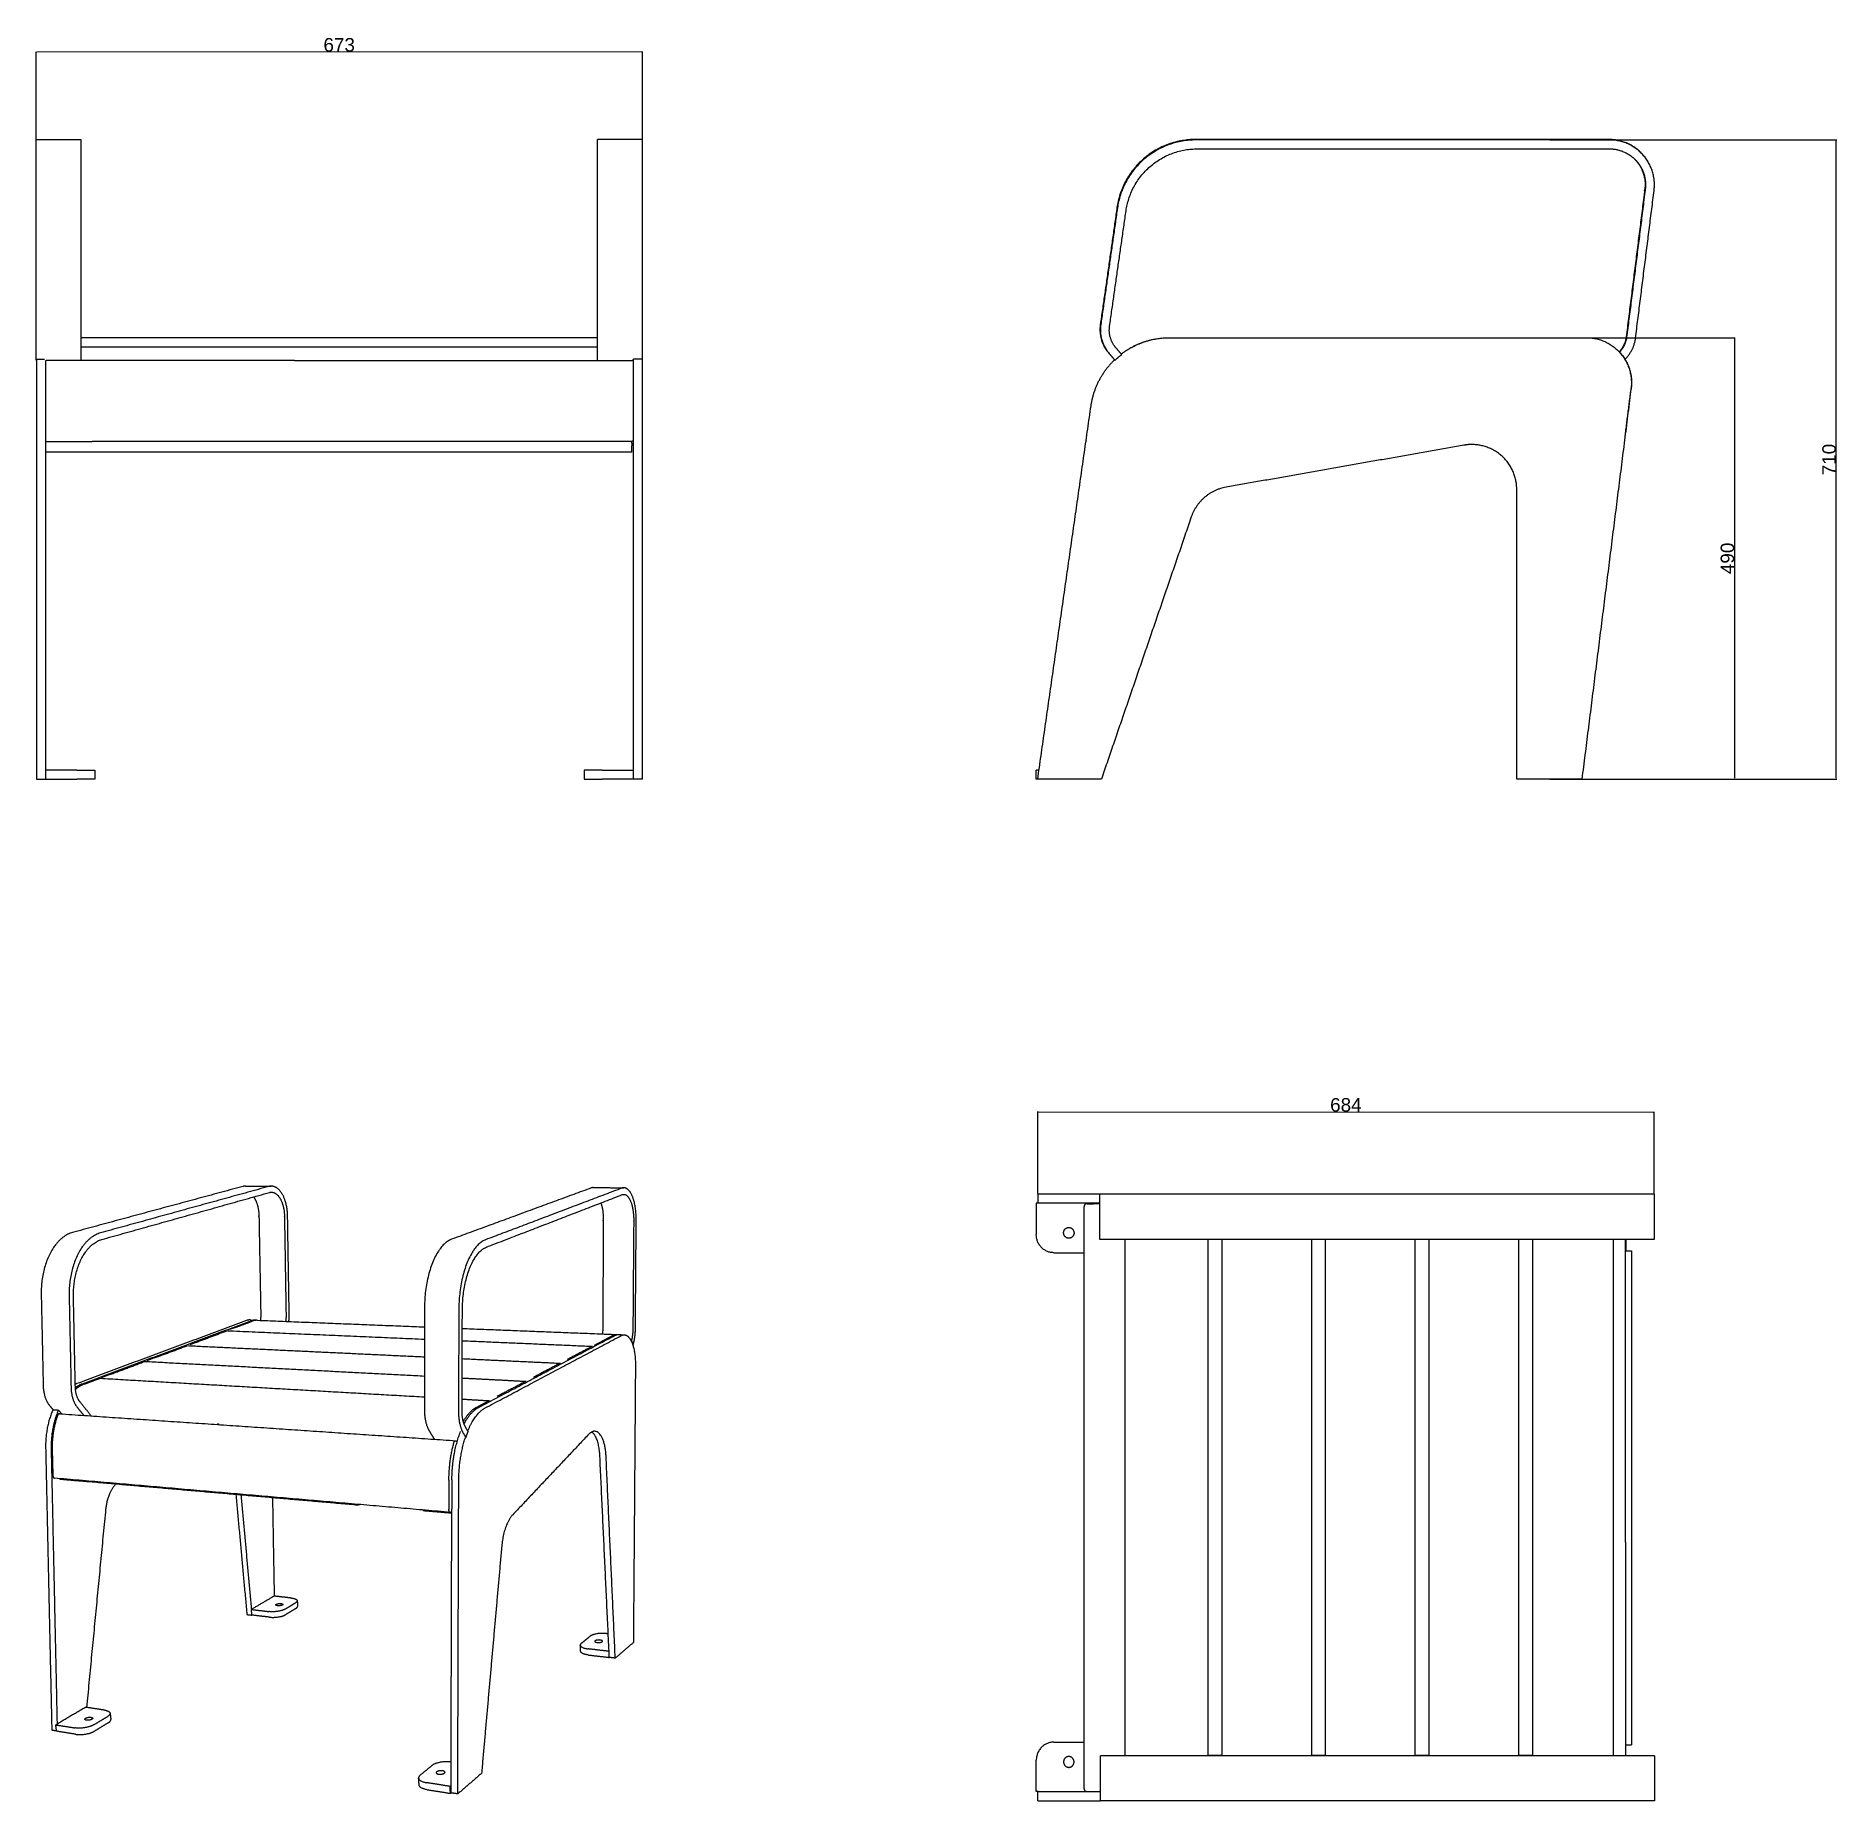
# Model space of a CAD drawing. Header units: millimetres. Extents: x -2814 to 2001, y -6772 to 1959.
# Drawn here: x 0 to 2001, y 0 to 1959 of the extents above.
import ezdxf

# ---------------------------------------------------------------- set-up
doc = ezdxf.new("R2010")
doc.units = ezdxf.units.MM
doc.header["$MEASUREMENT"] = 0
doc.layers.add('Domyślny', color=7, linetype='Continuous', true_color=0x000000)
doc.layers.add('Utwórz2D linie widoczne', color=7, linetype='Continuous', true_color=0x000000)
doc.styles.add('Arial', font='')
doc.styles.get('Arial').set_extended_font_data('Arial')
doc.dimstyles.new('Domyślny', dxfattribs={"dimtxt": 15, "dimasz": 1, "dimexe": 0.5, "dimexo": 0.5, "dimgap": 0.25, "dimtad": 1, "dimtoh": 1, "dimdec": 0, "dimzin": 1, "dimdsep": 46, "dimtxsty": 'Arial', "dimcen": 0.5, "dimazin": 0, "dimtfac": 1, "dimtdec": 4, "dimtix": 1, "dimtmove": 1, "dimatfit": 3, "dimfxl": 0, "dimtolj": 1, "dimtzin": 1, "dimarcsym": 0})

# ---------------------------------------------------------------- blocks, each defined once
blk = doc.blocks.new('*D1')
at = {"layer": 'Defpoints', "color": 0}
for p in [(1796.8, 764.6), (1112.4, 673.6), (1796.8, 673.4)]:
    blk.add_point(p, dxfattribs=at)
at = {"layer": 'Domyślny', "color": 0, "lineweight": -2}
for p, q in [((1112.4, 674.1), (1112.4, 765.3)), ((1113.4, 764.8), (1795.8, 764.6)), ((1796.8, 673.9), (1796.8, 765.1))]:
    blk.add_line(p, q, dxfattribs=at)
at = {"layer": 'Domyślny', "color": 0}
for points in [[(1113.4, 764.9), (1113.4, 764.6), (1112.4, 764.8)], [(1795.8, 764.4), (1795.8, 764.7), (1796.8, 764.6)]]:
    blk.add_solid(points, dxfattribs=at)
at = {"layer": 'Domyślny', "color": 0, "insert": (1454.6, 772.6), "char_height": 15, "attachment_point": 5, "rotation": 359.9835, "style": 'Arial'}
blk.add_mtext('\\A1;684', dxfattribs=at)
blk = doc.blocks.new('*D2')
at = {"layer": 'Defpoints', "color": 0}
for p in [(1680.6, 1843.8), (1999.2, 1843.8), (1680.6, 1134.3)]:
    blk.add_point(p, dxfattribs=at)
at = {"layer": 'Domyślny', "color": 0, "lineweight": -2}
for p, q in [((1681.1, 1843.8), (1999.7, 1843.8)), ((1999.2, 1135.3), (1999.2, 1842.8)), ((1681.1, 1134.3), (1999.7, 1134.3))]:
    blk.add_line(p, q, dxfattribs=at)
at = {"layer": 'Domyślny', "color": 0}
for points in [[(1999.3, 1842.8), (1999, 1842.8), (1999.2, 1843.8)], [(1999, 1135.3), (1999.3, 1135.3), (1999.2, 1134.3)]]:
    blk.add_solid(points, dxfattribs=at)
at = {"layer": 'Domyślny', "color": 0, "insert": (1991.3, 1489), "char_height": 15, "attachment_point": 5, "rotation": 90, "style": 'Arial'}
blk.add_mtext('\\A1;710', dxfattribs=at)
blk = doc.blocks.new('*D3')
at = {"layer": 'Defpoints', "color": 0}
for p in [(1680.6, 1624.3), (1886.4, 1624.3), (1680.6, 1134.3)]:
    blk.add_point(p, dxfattribs=at)
at = {"layer": 'Domyślny', "color": 0, "lineweight": -2}
for p, q in [((1681.1, 1624.3), (1886.9, 1624.3)), ((1886.4, 1135.3), (1886.4, 1623.3)), ((1681.1, 1134.3), (1886.9, 1134.3))]:
    blk.add_line(p, q, dxfattribs=at)
at = {"layer": 'Domyślny', "color": 0}
for points in [[(1886.5, 1623.3), (1886.2, 1623.3), (1886.4, 1624.3)], [(1886.2, 1135.3), (1886.5, 1135.3), (1886.4, 1134.3)]]:
    blk.add_solid(points, dxfattribs=at)
at = {"layer": 'Domyślny', "color": 0, "insert": (1878.4, 1379.3), "char_height": 15, "attachment_point": 5, "rotation": 90, "style": 'Arial'}
blk.add_mtext('\\A1;490', dxfattribs=at)
blk = doc.blocks.new('*D4')
at = {"layer": 'Defpoints', "color": 0}
for p in [(-0.1, 1941.1), (0, 1843.8), (673.4, 1844.3)]:
    blk.add_point(p, dxfattribs=at)
at = {"layer": 'Domyślny', "color": 0, "lineweight": -2}
for p, q in [((0, 1844.3), (-0.1, 1941.6)), ((672.3, 1941.6), (0.9, 1941.1)), ((673.4, 1844.8), (673.3, 1942.1))]:
    blk.add_line(p, q, dxfattribs=at)
at = {"layer": 'Domyślny', "color": 0}
for points in [[(0.9, 1941.3), (0.9, 1941), (-0.1, 1941.1)], [(672.3, 1941.4), (672.3, 1941.7), (673.3, 1941.6)]]:
    blk.add_solid(points, dxfattribs=at)
at = {"layer": 'Domyślny', "color": 0, "insert": (336.6, 1949.3), "char_height": 15, "attachment_point": 5, "rotation": 0.0396, "style": 'Arial'}
blk.add_mtext('\\A1;673', dxfattribs=at)

msp = doc.modelspace()

# ---------------------------------------------------------------- linework, layer by layer
at = {"layer": 'Domyślny'}
for points in [[(161.6, 1497.2), (11.6, 1497.2)], [(1166.8, 662.9), (1174.2, 662.9)], [(220.4, 525.3), (214.8, 523.2)], [(245.4, 533.6), (244.4, 533.6)], [(177.5, 509), (170.6, 506.4)], [(641.1, 517), (619.6, 505.7)], [(131.1, 491.7), (123.1, 488.7)], [(81.8, 473.3), (72.4, 469.8)], [(488.9, 436.8), (503.2, 444.4)], [(17.9, 390.6), (18.5, 361.6)], [(458.5, 356.1), (458.4, 324)], [(461.8, 356.3), (461.7, 324.2)]]:
    msp.add_lwpolyline(points, dxfattribs=at)
at = {"layer": 'Utwórz2D linie widoczne'}
for points, degree in [([(0, 1787.6), (0, 1815.7), (0, 1843.8)], 2), ([(50, 1843.8), (25, 1843.8), (0, 1843.8)], 2), ([(50, 1787.6), (50, 1815.7), (50, 1843.8)], 2), ([(623.4, 1788), (623.4, 1816.2), (623.4, 1844.3)], 2), ([(673.4, 1844.3), (648.4, 1844.3), (623.4, 1844.3)], 2), ([(673.4, 1788), (673.4, 1816.2), (673.4, 1844.3)], 2), ([(1746.8, 1844.3), (1517.2, 1844.3), (1287.5, 1844.3)], 2), ([(1747.3, 1843.8), (1517.7, 1843.8), (1288, 1843.8)], 2), ([(1289.7, 1833.9), (1518.5, 1833.9), (1747.4, 1833.9)], 2), ([(0, 1623.8), (0, 1705.7), (0, 1787.6)], 2), ([(50, 1623.8), (50, 1705.7), (50, 1787.6)], 2), ([(623.4, 1624.3), (623.4, 1706.2), (623.4, 1788)], 2), ([(673.4, 1624.3), (673.4, 1706.2), (673.4, 1788)], 2), ([(1776.3, 1623.8), (1786.6, 1705.7), (1796.9, 1787.6)], 2), ([(1200.4, 1768.7), (1191.2, 1703.9), (1181.9, 1639)], 2), ([(1200.9, 1768.3), (1191.6, 1703.4), (1182.4, 1638.6)], 2), ([(1192.2, 1637), (1201.3, 1701.1), (1210.5, 1765.2)], 2), ([(0, 1600.3), (0, 1612), (0, 1623.8)], 2), ([(623.4, 1624.3), (336.7, 1624.3), (50, 1624.3)], 2), ([(50, 1599.1), (50, 1611.4), (50, 1623.8)], 2), ([(623.4, 1599.1), (623.4, 1611.7), (623.4, 1624.3)], 2), ([(673.4, 1600.7), (673.4, 1612.5), (673.4, 1624.3)], 2), ([(673.6, 1624.3), (673.5, 1624.3), (673.4, 1624.3)], 2), ([(673.6, 1568), (673.6, 1596.2), (673.6, 1624.3)], 2), ([(1258.7, 1624.3), (1490.2, 1624.3), (1721.7, 1624.3)], 2), ([(50, 1614.3), (336.7, 1614.3), (623.4, 1614.3)], 2), ([(1191.1, 1607.4), (1194.4, 1603.5), (1197.7, 1599.7)], 2), ([(1191.6, 1606.9), (1194.8, 1603.1), (1198.1, 1599.2)], 2), ([(1205.6, 1605.6), (1202.3, 1609.5), (1199, 1613.3)], 2), ([(0, 1599.2), (0, 1599.7), (0, 1600.3)], 2), ([(0, 1600.3), (4.7, 1600.3), (9.5, 1600.3)], 2), ([(0.3, 1599.2), (0.2, 1599.2), (0, 1599.2)], 2), ([(0.3, 1600.3), (0.3, 1584.1), (0.3, 1568)], 2), ([(10.3, 1598.6), (10.3, 1583.3), (10.3, 1568)], 2), ([(287.1, 1599.1), (149.2, 1599.1), (11.3, 1599.1)], 2), ([(287.1, 1599.1), (336.6, 1599.1), (386.1, 1599.1)], 2), ([(386.1, 1599.1), (524, 1599.1), (661.9, 1599.1)], 2), ([(663.6, 1600.7), (668.5, 1600.7), (673.4, 1600.7)], 2), ([(663.6, 1568), (663.6, 1584.4), (663.6, 1600.7)], 2), ([(1765.2, 1598.9), (1765.3, 1598.9), (1765.3, 1599), (1765.3, 1599.1)], 3), ([(1765.3, 1599.1), (1765.2, 1599), (1765.2, 1599)], 2), ([(1765.4, 1598.5), (1765.4, 1598.6), (1765.5, 1598.7)], 2), ([(0.3, 1568), (0.3, 1351.2), (0.3, 1134.3)], 2), ([(10.3, 1568), (10.3, 1351.2), (10.3, 1134.3)], 2), ([(663.6, 1134.3), (663.6, 1351.2), (663.6, 1568)], 2), ([(673.6, 1134.3), (673.6, 1351.2), (673.6, 1568)], 2), ([(1771.3, 1568), (1744, 1351.2), (1716.7, 1134.3)], 2), ([(1764.6, 1513.5), (1768, 1540.8), (1771.5, 1568)], 2), ([(1112.4, 1134.3), (1142, 1341.5), (1171.6, 1548.7)], 2), ([(11.3, 1509.1), (36.8, 1509.1), (62.3, 1509.1)], 2), ([(287.1, 1509.1), (174.7, 1509.1), (62.3, 1509.1)], 2), ([(386.1, 1509.1), (336.6, 1509.1), (287.1, 1509.1)], 2), ([(610.8, 1509.1), (498.4, 1509.1), (386.1, 1509.1)], 2), ([(661.9, 1509.1), (636.3, 1509.1), (610.8, 1509.1)], 2), ([(661.6, 1507.3), (661.6, 1508.5), (661.6, 1509.7)], 2), ([(661.6, 1507.3), (661.6, 1505.7), (661.6, 1504.1)], 2), ([(1165.9, 1510.8), (1166.1, 1510.8), (1166.3, 1510.8)], 2), ([(1585.7, 1504.9), (1453.6, 1481.6), (1321.5, 1458.3)], 2), ([(611.6, 1497.2), (386.6, 1497.2), (161.6, 1497.2)], 2), ([(661.6, 1497.2), (636.6, 1497.2), (611.6, 1497.2)], 2), ([(1644.4, 1134.3), (1644.4, 1295), (1644.4, 1455.7)], 2), ([(1282.9, 1425.3), (1233, 1279.8), (1183.1, 1134.3)], 2), ([(45.3, 1144.3), (27.8, 1144.3), (10.3, 1144.3)], 2), ([(45.3, 1144.3), (55.3, 1144.3), (65.3, 1144.3)], 2), ([(65.3, 1144.3), (65.3, 1139.3), (65.3, 1134.3)], 2), ([(628.6, 1144.3), (618.6, 1144.3), (608.6, 1144.3)], 2), ([(608.6, 1144.3), (608.6, 1139.3), (608.6, 1134.3)], 2), ([(628.6, 1144.3), (646.1, 1144.3), (663.6, 1144.3)], 2), ([(1113.8, 1144.3), (1112.3, 1144.3), (1110.8, 1144.3)], 2), ([(1110.8, 1134.3), (1110.8, 1139.3), (1110.8, 1144.3)], 2), ([(0.3, 1134.3), (5.3, 1134.3), (10.3, 1134.3)], 2), ([(10.3, 1134.3), (27.8, 1134.3), (45.3, 1134.3)], 2), ([(65.3, 1134.3), (55.3, 1134.3), (45.3, 1134.3)], 2), ([(608.6, 1134.3), (618.6, 1134.3), (628.6, 1134.3)], 2), ([(663.6, 1134.3), (646.1, 1134.3), (628.6, 1134.3)], 2), ([(673.6, 1134.3), (668.6, 1134.3), (663.6, 1134.3)], 2), ([(1112.4, 1134.3), (1111.6, 1134.3), (1110.8, 1134.3)], 2), ([(1183.1, 1134.3), (1147.7, 1134.3), (1112.4, 1134.3)], 2), ([(1716.7, 1134.3), (1680.6, 1134.3), (1644.4, 1134.3)], 2), ([(230, 682.2), (135.3, 656.6), (40.6, 631)], 2), ([(258.5, 682.1), (164.9, 656.3), (71.4, 630.5)], 2), ([(232.7, 682.6), (246.9, 682.5), (261.1, 682.5)], 2), ([(616.5, 680.4), (539, 652), (461.5, 623.5)], 2), ([(618.7, 680.8), (635.7, 680.8), (652.7, 680.7)], 2), ([(72.9, 623.2), (166, 649.3), (259.1, 675.4)], 2), ([(650.6, 680.3), (574.9, 651.6), (499.1, 622.9)], 2), ([(500.2, 614.8), (575.6, 643.9), (651, 673)], 2), ([(1113.8, 663.6), (1112.3, 663.6), (1110.8, 663.6)], 2), ([(1110.8, 663.6), (1110.8, 646.1), (1110.8, 628.6)], 2), ([(1112.4, 673.6), (1112.4, 668.6), (1112.4, 663.6)], 2), ([(1171.6, 673.6), (1142, 673.6), (1112.4, 673.6)], 2), ([(1171.6, 663.6), (1142.7, 663.6), (1113.8, 663.6)], 2), ([(1258.7, 673.6), (1215.1, 673.6), (1171.6, 673.6)], 2), ([(1181.5, 663.6), (1176.5, 663.6), (1171.6, 663.6)], 2), ([(1181.5, 662.9), (1177.9, 662.9), (1174.2, 662.9)], 2), ([(1181.5, 623.4), (1181.5, 648.4), (1181.5, 673.4)], 2), ([(1181.9, 673.4), (1181.7, 673.4), (1181.5, 673.4)], 2), ([(1200.4, 673.4), (1191.2, 673.4), (1181.9, 673.4)], 2), ([(1287.5, 673.4), (1244, 673.4), (1200.4, 673.4)], 2), ([(1721.7, 673.6), (1490.2, 673.6), (1258.7, 673.6)], 2), ([(1746.8, 673.4), (1517.2, 673.4), (1287.5, 673.4)], 2), ([(1771.7, 673.6), (1771.7, 673.5), (1771.7, 673.4)], 2), ([(1796.8, 673.4), (1796.8, 648.4), (1796.8, 623.4)], 2), ([(281.1, 539.3), (280.2, 594.4), (279.3, 649.5)], 2), ([(665.6, 524.5), (666, 584.6), (666.5, 644.7)], 2), ([(1163.9, 13.5), (1163.9, 336.7), (1163.9, 659.9)], 2), ([(1163.9, 659.9), (1163.9, 659.9), (1163.9, 659.9)], 2), ([(1181.9, 623.4), (1181.7, 623.4), (1181.5, 623.4)], 2), ([(1200.4, 623.4), (1191.2, 623.4), (1181.9, 623.4)], 2), ([(1287.5, 623.4), (1244, 623.4), (1200.4, 623.4)], 2), ([(1209, 623.4), (1209, 336.7), (1209, 50)], 2), ([(1746.8, 623.4), (1517.2, 623.4), (1287.5, 623.4)], 2), ([(1301.6, 50), (1301.6, 336.7), (1301.6, 623.4)], 2), ([(1316.7, 623.2), (1309.1, 623.2), (1301.6, 623.2)], 2), ([(1316.7, 623.4), (1316.7, 336.7), (1316.7, 50)], 2), ([(1416.7, 50), (1416.7, 336.7), (1416.7, 623.4)], 2), ([(1431.7, 623.2), (1424.2, 623.2), (1416.7, 623.2)], 2), ([(1431.7, 623.4), (1431.7, 336.7), (1431.7, 50)], 2), ([(1531.7, 50), (1531.7, 336.7), (1531.7, 623.4)], 2), ([(1546.7, 623.2), (1539.2, 623.2), (1531.7, 623.2)], 2), ([(1546.7, 623.4), (1546.7, 336.7), (1546.7, 50)], 2), ([(1646.7, 50), (1646.7, 336.7), (1646.7, 623.4)], 2), ([(1661.7, 623.2), (1654.2, 623.2), (1646.7, 623.2)], 2), ([(1661.7, 623.4), (1661.7, 336.7), (1661.7, 50)], 2), ([(1751.7, 50), (1751.7, 336.7), (1751.7, 623.4)], 2), ([(1765.3, 386.1), (1765.3, 504.7), (1765.3, 623.4)], 2), ([(1765.5, 623.4), (1765.5, 617.1), (1765.5, 610.8)], 2), ([(1130.1, 608.6), (1146.9, 608.6), (1163.8, 608.6)], 2), ([(1765.5, 610.8), (1768.7, 610.8), (1771.8, 610.8)], 2), ([(1771.8, 610.8), (1771.8, 498.4), (1771.8, 386.1)], 2), ([(5.7, 561.8), (6.8, 511.3), (7.9, 460.8)], 2), ([(36.7, 560.8), (37.8, 509.9), (38.8, 459)], 2), ([(43.6, 459.5), (42.5, 509.7), (41.5, 559.9)], 2), ([(431.3, 546.7), (431.2, 490.8), (431.2, 434.9)], 2), ([(469.4, 545.4), (469.3, 489), (469.1, 432.6)], 2), ([(473, 433.3), (473.2, 488.9), (473.4, 544.5)], 2), ([(233.6, 533.2), (139.3, 498.2), (45.1, 463.2)], 2), ([(239.2, 533), (145.2, 497.9), (51.1, 462.8)], 2), ([(177.5, 509), (194.8, 515.5), (212, 521.9)], 2), ([(212.5, 522), (321.9, 517.3), (431.3, 512.6)], 2), ([(220.4, 525.3), (230.5, 529), (240.5, 532.8)], 2), ([(237.7, 533.9), (240.4, 533.8), (243.2, 533.7)], 2), ([(245.4, 533.6), (338.4, 529.9), (431.3, 526.2)], 2), ([(473.3, 524.5), (558.8, 521.2), (644.3, 517.8)], 2), ([(131.1, 491.7), (149.4, 498.5), (167.7, 505.3)], 2), ([(168.2, 505.4), (299.7, 499.2), (431.2, 493)], 2), ([(473.2, 510.9), (545.6, 507.8), (617.9, 504.7)], 2), ([(491.2, 436.7), (567.2, 476.8), (643.1, 516.9)], 2), ([(498.7, 436.2), (574.3, 476.4), (649.9, 516.6)], 2), ([(617.5, 504.6), (603.7, 497.3), (589.8, 490)], 2), ([(646.4, 517.7), (649.7, 517.6), (653, 517.4)], 2), ([(660.9, 510.7), (661, 510.7), (661.1, 510.7)], 2), ([(663, 506), (662.9, 506), (662.7, 506)], 2), ([(81.8, 473.3), (101.2, 480.5), (120.6, 487.8)], 2), ([(121.2, 487.9), (276.2, 479.8), (431.2, 471.7)], 2), ([(473.2, 491), (527.7, 488.4), (582.2, 485.9)], 2), ([(581.8, 485.8), (567, 478), (552.3, 470.2)], 2), ([(665.6, 484.3), (664.5, 330), (663.3, 175.8)], 2), ([(53.4, 462.7), (62, 465.9), (70.6, 469.1)], 2), ([(71.2, 469.2), (251.2, 458.8), (431.2, 448.5)], 2), ([(473.1, 469.5), (508.6, 467.7), (544.2, 465.8)], 2), ([(543.8, 465.7), (527.9, 457.4), (512.1, 449)], 2), ([(61.3, 427.4), (55, 435.2), (48.8, 442.9)], 2), ([(473, 446.1), (488.2, 445.2), (503.5, 444.3)], 2), ([(15, 438.9), (16.9, 436.6), (18.8, 434.3)], 2), ([(18.8, 434.3), (21.8, 434.1), (24.8, 433.9)], 2), ([(24.8, 433.9), (26.5, 431.8), (28.3, 429.7)], 2), ([(26.1, 429.8), (246, 414.8), (465.9, 399.9)], 2), ([(45.8, 436.8), (49.4, 432.4), (53, 428)], 2), ([(436.6, 410.8), (439.4, 406.1), (442.3, 401.5)], 2), ([(474.3, 408.3), (475.8, 405.8), (477.3, 403.3)], 2), ([(479.8, 410.1), (478.3, 412.6), (476.9, 415.1)], 2), ([(476.9, 403.3), (477.1, 403.3), (477.3, 403.3)], 2), ([(613.8, 407.1), (571.5, 362.3), (529.3, 317.6)], 2), ([(10.6, 391.7), (14, 235.2), (17.4, 78.8)], 2), ([(16.7, 391.2), (20, 238.2), (23.3, 85.3)], 2), ([(636.6, 159.3), (631.4, 271.1), (626.1, 383)], 2), ([(643.2, 158.5), (638.1, 270.5), (633, 382.5)], 2), ([(1765.3, 287.1), (1765.3, 336.6), (1765.3, 386.1)], 2), ([(1771.8, 386.1), (1771.8, 336.6), (1771.8, 287.1)], 2), ([(460, 320.3), (240.3, 339.3), (20.5, 358.3)], 2), ([(26.9, 356.9), (26.8, 357.3), (26.8, 357.8)], 2), ([(57.6, 354.3), (42.2, 355.6), (26.9, 356.9)], 2), ([(57.6, 355.1), (57.6, 354.7), (57.6, 354.3)], 2), ([(357.2, 328.3), (207.4, 341.3), (57.6, 354.3)], 2), ([(461.8, 356.3), (461.8, 356.4), (461.8, 356.4)], 2), ([(468.3, 7.8), (468.8, 181.8), (469.4, 355.8)], 2), ([(56.4, 103.7), (67, 213.9), (77.6, 324)], 2), ([(221.9, 340), (228, 273.5), (234.1, 206.9)], 2), ([(227.5, 339.6), (233.3, 276), (239.1, 212.5)], 2), ([(264.8, 227.4), (263.8, 281.9), (262.9, 336.5)], 2), ([(357.2, 329.2), (357.2, 328.8), (357.2, 328.3)], 2), ([(359.7, 329), (358.4, 328.7), (357.2, 328.3)], 2), ([(430, 322.9), (430, 322.5), (430, 322)], 2), ([(461.7, 319.3), (445.9, 320.7), (430, 322)], 2), ([(460.3, 320.4), (461, 320.6), (461.7, 320.8)], 2), ([(460.8, 8.9), (461.2, 166.6), (461.7, 324.2)], 2), ([(517.1, 282.8), (505.9, 156.7), (494.7, 30.6)], 2), ([(1765.3, 287.1), (1765.3, 168.5), (1765.3, 50)], 2), ([(1771.8, 287.1), (1771.8, 174.7), (1771.8, 62.3)], 2), ([(264.3, 227.4), (251.7, 220), (239.1, 212.5)], 2), ([(283.6, 225.2), (274, 226.3), (264.3, 227.4)], 2), ([(290, 222.3), (290.2, 219.2), (290.5, 216.1)], 2), ([(234.1, 206.9), (236.9, 206.6), (239.7, 206.3)], 2), ([(239.7, 206.3), (239.4, 209.4), (239.1, 212.5)], 2), ([(239.1, 212.5), (248.9, 211.4), (258.6, 210.2)], 2), ([(259.2, 204), (249.4, 205.1), (239.7, 206.3)], 2), ([(276.6, 213), (282.4, 216.5), (288.2, 220)], 2), ([(288.7, 213.8), (282.9, 210.3), (277.1, 206.7)], 2), ([(605.5, 174.9), (610.3, 178.9), (615.2, 182.8)], 2), ([(633.6, 185.8), (634.5, 185.7), (635.3, 185.6)], 2), ([(604.7, 166.2), (604.5, 169.5), (604.4, 172.9)], 2), ([(636.3, 166.1), (624.7, 167.4), (613.1, 168.8)], 2), ([(613.4, 162), (625, 160.7), (636.6, 159.3)], 2), ([(663.3, 175.8), (653.3, 167.2), (643.2, 158.5)], 2), ([(643.2, 158.5), (639.9, 158.9), (636.6, 159.3)], 2), ([(55, 104), (38.4, 94.2), (21.9, 84.4)], 2), ([(76, 100.8), (65.5, 102.4), (55, 104)], 2), ([(22.7, 77.4), (22.3, 80.9), (21.9, 84.4)], 2), ([(21.9, 84.4), (32.5, 82.8), (43.1, 81.1)], 2), ([(64.2, 84.6), (71.8, 89.2), (79.5, 93.8)], 2), ([(80.2, 86.8), (72.6, 82.2), (65, 77.5)], 2), ([(82.2, 97.4), (82.6, 93.9), (83, 90.4)], 2), ([(17.4, 78.8), (20, 78.4), (22.6, 78)], 2), ([(43.9, 74), (33.3, 75.7), (22.7, 77.4)], 2), ([(1130.1, 65.3), (1146.9, 65.3), (1163.8, 65.3)], 2), ([(1765.5, 62.3), (1768.7, 62.3), (1771.8, 62.3)], 2), ([(1765.5, 50), (1765.5, 56.2), (1765.5, 62.3)], 2), ([(1110.8, 10.3), (1110.8, 27.8), (1110.8, 45.3)], 2), ([(1182, 0), (1182, 25), (1182, 50)], 2), ([(1182.4, 50), (1182.2, 50), (1182, 50)], 2), ([(1200.9, 50), (1191.6, 50), (1182.4, 50)], 2), ([(1288, 50), (1244.5, 50), (1200.9, 50)], 2), ([(1747.3, 50), (1517.7, 50), (1288, 50)], 2), ([(1316.7, 50.3), (1309.1, 50.3), (1301.6, 50.3)], 2), ([(1431.7, 50.3), (1424.2, 50.3), (1416.7, 50.3)], 2), ([(1546.7, 50.3), (1539.2, 50.3), (1531.7, 50.3)], 2), ([(1661.7, 50.3), (1654.2, 50.3), (1646.7, 50.3)], 2), ([(1797.3, 50), (1797.3, 25), (1797.3, 0)], 2), ([(425.4, 17.7), (425.1, 21.5), (424.8, 25.4)], 2), ([(426.6, 28.7), (433.1, 34), (439.6, 39.3)], 2), ([(459.7, 16.2), (446.7, 18.2), (433.8, 20.2)], 2), ([(494.7, 30.6), (481.5, 19.2), (468.3, 7.8)], 2), ([(434.3, 12.5), (447.3, 10.5), (460.2, 8.4)], 2), ([(460.8, 17.2), (460.2, 16.7), (459.7, 16.2)], 2), ([(460.2, 8.4), (459.9, 12.3), (459.7, 16.2)], 2), ([(460.8, 8.9), (460.5, 8.7), (460.2, 8.4)], 2), ([(468.3, 7.8), (464.5, 8.4), (460.8, 8.9)], 2), ([(1113.1, 10.3), (1112, 10.3), (1110.8, 10.3)], 2), ([(1112.4, 0.3), (1112.4, 5.3), (1112.4, 10.3)], 2), ([(1112.4, 0.3), (1142, 0.3), (1171.6, 0.3)], 2), ([(1113.1, 10.3), (1142.4, 10.3), (1171.6, 10.3)], 2), ([(1171.6, 10.3), (1176.8, 10.3), (1182, 10.3)], 2), ([(1171.6, 0.3), (1176.8, 0.3), (1182, 0.3)], 2), ([(1182.4, 0), (1182.2, 0), (1182, 0)], 2), ([(1200.9, 0), (1191.6, 0), (1182.4, 0)], 2), ([(1288, 0), (1244.5, 0), (1200.9, 0)], 2), ([(1747.3, 0), (1517.7, 0), (1288, 0)], 2)]:
    msp.add_open_spline(points, degree=degree, dxfattribs=at)
for points, weights in [([(1287.5, 1844.3), (1211.2, 1844.3), (1200.4, 1768.7)], [1, 0.755451714528, 1]), ([(1288, 1843.8), (1211.7, 1843.8), (1200.9, 1768.3)], [1, 0.755451714528, 1]), ([(1781.9, 1829.9), (1767.3, 1844.3), (1746.8, 1844.3)], [1, 0.925123550975, 1]), ([(1210.5, 1765.2), (1220.3, 1833.9), (1289.7, 1833.9)], [1, 0.755451714527, 1]), ([(1181.9, 1639), (1179.3, 1621.1), (1191.1, 1607.4)], [1, 0.911390960415, 1]), ([(1182.4, 1638.6), (1179.8, 1620.7), (1191.6, 1606.9)], [1, 0.911390960415, 1]), ([(1199, 1613.3), (1190.2, 1623.6), (1192.2, 1637)], [1, 0.911390960415, 1]), ([(1205.1, 1606.1), (1228.8, 1624.3), (1258.7, 1624.3)], [1, 0.947007052922, 1]), ([(1211.4, 1610.5), (1232.6, 1624), (1257.8, 1624.3)], [1, 0.961415490101, 1]), ([(1765.9, 1625.3), (1764.7, 1615.7), (1758.1, 1608.6)], [1, 0.951230979822, 1]), ([(1766.4, 1624.9), (1765.2, 1615.2), (1758.6, 1608.1)], [1, 0.951230979822, 1]), ([(1764.6, 1600.3), (1774.6, 1610), (1776.3, 1623.8)], [1, 0.944421693462, 1]), ([(1198.1, 1599.2), (1201.7, 1602.6), (1205.6, 1605.6)], [1, 0.998444907672, 1]), ([(1210.8, 1610.1), (1211.1, 1610.3), (1211.4, 1610.5)], [1, 0.997464147389, 1]), ([(1758.5, 1608.1), (1758.5, 1608.1), (1758.6, 1608.1)], [0.999965749782, 0.999982723342, 1]), ([(10.3, 1598.9), (10.8, 1599.1), (11.3, 1599.1)], [1, 0.989501249901, 1]), ([(1171.6, 1548.7), (1175.9, 1578.7), (1197.7, 1599.7)], [1, 0.945500825278, 1]), ([(1764.6, 1600.3), (1764.6, 1600.2), (1764.5, 1600.1)], [1, 0.999956553253, 0.999917512142]), ([(1765.3, 1599.1), (1765.4, 1598.9), (1765.5, 1598.7)], [1, 0.999993197601, 1]), ([(1765.5, 1598.7), (1773.5, 1584.4), (1771.5, 1568)], [1, 0.949843238801, 1]), ([(661.6, 1497.2), (661.6, 1497.2), (661.6, 1504.1)], [0.950231035084, 0.73456552045, 1]), ([(661.9, 1509.7), (662.8, 1509.7), (663.6, 1510)], [1, 0.984282370934, 1]), ([(1764.6, 1513.5), (1764.5, 1512.9), (1764.3, 1512.3)], [1, 0.992594229464, 1]), ([(1321.5, 1458.3), (1292.5, 1453.2), (1282.9, 1425.3)], [1, 0.861338849661, 1]), ([(232.7, 682.6), (231.3, 682.6), (230, 682.2)], [3361.3989001, 3393.17265873, 3444.15265702]), ([(618.7, 680.8), (617.6, 680.8), (616.5, 680.4)], [3075.78385641, 3104.59759408, 3151.01721051]), ([(627.2, 663.8), (630.1, 655.6), (629.9, 644.4)], [3111.60317079, 2952.15909915, 3198.43854517]), ([(1166.3, 662.9), (1163.9, 662.4), (1163.9, 659.9)], [0.935929608385, 0.743718433538, 1]), ([(40.6, 631), (4.4, 621.2), (5.7, 561.8)], [3055.46774816, 2259.4608805, 3000.52961086]), ([(71.4, 630.5), (35.5, 620.6), (36.7, 560.8)], [3031.91549186, 2241.66828809, 2976.97735456]), ([(41.5, 559.9), (40.5, 614.1), (72.9, 623.2)], [2985.82794223, 2249.01760322, 3035.77170342]), ([(461.5, 623.5), (431.4, 612.5), (431.3, 546.7)], [2762.33230165, 2038.01120484, 2707.39416435]), ([(499.1, 622.9), (469.7, 611.7), (469.4, 545.4)], [2738.78004535, 2020.21861243, 2683.84190805]), ([(1130.1, 608.6), (1110.8, 608.6), (1110.8, 628.6)], [1, 0.707106781187, 1]), ([(473.4, 544.5), (473.6, 604.5), (500.2, 614.8)], [2692.69249572, 2027.56792757, 2742.63625691]), ([(1163.9, 608.6), (1163.8, 608.6), (1163.8, 608.6)], [0.998483516451, 0.99923978506, 1]), ([(237.7, 533.9), (235.6, 534), (233.6, 533.2)], [3366.78699456, 3400.40786418, 3477.70608456]), ([(244.4, 533.6), (241.8, 533.9), (239.2, 533)], [3347.57183862, 3375.46031789, 3472.9956333]), ([(244.5, 533.4), (242.5, 533.5), (240.5, 532.8)], [3399.78297441, 3413.82272462, 3471.1810605]), ([(249.5, 539.8), (249.5, 536.5), (249, 533.4)], [3514.80104467, 3427.66608781, 3429.14552246]), ([(277.6, 538.7), (277.6, 535.5), (277.1, 532.3)], [3491.24878837, 3387.39109097, 3371.61818349]), ([(280.7, 532.2), (281.1, 535.7), (281.1, 539.3)], [1, 0.997455923272, 1]), ([(629.3, 525), (629.3, 521.7), (628.9, 518.4)], [1, 0.998103848341, 1]), ([(662.8, 523.8), (662.7, 516.7), (661.1, 510.7)], [3198.11334186, 3043.45029368, 3195.62596903]), ([(663, 506), (665.5, 514.4), (665.6, 524.5)], [3202.70217893, 3030.35663519, 3206.72560828]), ([(175.8, 505.4), (175.8, 505.4), (175.9, 505.3)], [2861.8027136, 2823.04458533, 2854.50652828]), ([(641.1, 517), (643.2, 518.1), (645.3, 517.6)], [3166.70272483, 3098.13700461, 3098.51670372]), ([(643.1, 516.9), (644.8, 517.8), (646.4, 517.7)], [3165.26427436, 3095.32676908, 3065.14974291]), ([(7.9, 460.8), (8.2, 447), (15, 438.9)], [3017.10417627, 2751.8440517, 3032.72868506]), ([(45.1, 463.2), (44.3, 462.9), (43.5, 462.5)], [1, 0.99960685992, 1]), ([(51.1, 462.8), (47.3, 461.4), (43.6, 458.8)], [3081.13864051, 2968.10879313, 2885.83691531]), ([(53.4, 462.7), (48.4, 460.8), (43.7, 457)], [3079.24971532, 3016.37853134, 3001.55658852]), ([(71.2, 469.2), (70.9, 469.2), (70.6, 469.1)], [1, 0.978318407057, 1]), ([(38.8, 459), (39.1, 445), (45.8, 436.8)], [2993.55191996, 2730.37873821, 3009.17642876]), ([(48.8, 442.9), (43.8, 449.1), (43.6, 459.5)], [3013.93306013, 2737.75325336, 3002.21467854]), ([(503, 444.2), (503.8, 444.6), (504.4, 443.6)], [2806.93178114, 2378.85251531, 2399.69404767]), ([(18.7, 434.4), (10.1, 414.8), (10.6, 391.7)], [2670.3053258, 2681.85524339, 3030.91095447]), ([(24.8, 433.9), (16.2, 414.3), (16.7, 391.2)], [2666.22213943, 2678.47169761, 3026.20050321]), ([(23.7, 427.7), (17.4, 410.1), (17.9, 390.6)], [3028.56155528, 2898.9152344, 3022.53076636]), ([(25.7, 429.8), (24.4, 429.6), (23.7, 427.7)], [3031.9512926, 2655.6656369, 3028.56155528]), ([(26.1, 429.8), (25.9, 429.8), (25.7, 429.8)], [1, 0.99366172918, 1]), ([(431.2, 434.9), (431.2, 419.6), (436.6, 410.8)], [2723.96872976, 2484.68305558, 2739.59323855]), ([(469.1, 432.6), (469, 417.2), (474.3, 408.3)], [2700.41647345, 2463.21774208, 2716.04098225]), ([(476.9, 415.1), (472.9, 421.8), (473, 433.3)], [2720.79761363, 2470.59225724, 2709.07923203]), ([(474.4, 421.2), (481.1, 432.7), (488.9, 436.8)], [2711.30501573, 2667.08505312, 2774.77137965]), ([(475.3, 418.5), (482.4, 432), (491.2, 436.7)], [2427.87255101, 2506.0049957, 2773.40728157]), ([(479.5, 410.7), (487.6, 430.3), (498.7, 436.2)], [2396.98829073, 2437.05243329, 2768.6968303]), ([(461.8, 356.4), (461.9, 386.2), (471.4, 410)], [2718.46914426, 2362.24644178, 2399.06832351]), ([(469.4, 355.8), (469.5, 381.5), (476.8, 403.5)], [2713.758693, 2402.06904557, 2391.8310444]), ([(477.3, 403.3), (478.5, 406.8), (479.8, 410.1)], [2723.53920844, 2721.44925979, 2728.24236411]), ([(626.1, 383), (625.2, 404), (617, 409.6)], [3141.79655804, 2520.09857847, 2705.97322924]), ([(458.5, 356.1), (458.5, 377.8), (464, 397.5)], [2718.05243069, 2606.5759496, 2724.08321962]), ([(464, 397.5), (464.6, 399.6), (465.7, 399.8)], [2724.08321962, 2388.76417127, 2727.47295693]), ([(465.7, 399.8), (466.4, 400), (466.9, 399.1)], [2727.47295693, 2557.50305944, 2730.48219101]), ([(18.5, 361.6), (18.6, 358.5), (20.5, 358.3)], [3027.3381776, 2250.26559008, 2839.74078264]), ([(77.6, 324), (79.3, 341.4), (88.3, 351.6)], [3151.13095588, 2791.93044415, 3041.28227302]), ([(460.3, 320.4), (458.4, 319.8), (458.4, 324)], [2727.85734593, 1925.79994175, 2722.85984193]), ([(529.3, 317.6), (519.2, 306.9), (517.1, 282.8)], [2863.1567268, 2446.07369546, 2838.68914568]), ([(283.6, 225.2), (294.7, 224), (288.2, 220)], [3571.67466811, 2518.89379395, 3545.93660049]), ([(276.6, 213), (269.9, 208.9), (258.6, 210.2)], [3517.38156158, 2475.62637612, 3510.485299]), ([(259.2, 204), (270.4, 202.7), (277.1, 206.7)], [3512.97222863, 2477.38490093, 3519.8684912]), ([(288.7, 213.8), (290.6, 215), (290.5, 216.1)], [3548.42353012, 3175.9835619, 3076.85029335]), ([(633.6, 185.8), (620.6, 187.3), (615.2, 182.8)], [3296.91646799, 2337.93357558, 3290.02020542]), ([(605.5, 174.9), (599.9, 170.3), (613.1, 168.8)], [3261.4651665, 2294.66615775, 3235.72709888]), ([(613.4, 162), (604.9, 163.1), (604.7, 166.2)], [3238.21402851, 2557.50080287, 2874.25521844]), ([(76, 100.8), (88, 99), (79.5, 93.8)], [3120.03890398, 2199.53908251, 3094.30083636]), ([(64.2, 84.6), (55.3, 79.2), (43.1, 81.1)], [3065.74579744, 2156.27166468, 3058.84953487]), ([(80.2, 86.8), (83.2, 88.6), (83, 90.4)], [3096.78776599, 2719.35473437, 2664.65649539]), ([(43.9, 74), (56.1, 72.1), (65, 77.5)], [3061.3364645, 2158.03018948, 3068.23272707]), ([(1130.1, 65.3), (1110.8, 65.3), (1110.8, 45.3)], [1, 0.707106781187, 1]), ([(1163.9, 65.3), (1163.8, 65.3), (1163.8, 65.3)], [0.998483516382, 0.999239785025, 1]), ([(460.9, 43.2), (446.7, 45.1), (439.6, 39.3)], [2807.56896531, 2037.72261166, 2838.38444128]), ([(426.6, 28.7), (419.1, 22.5), (433.8, 20.2)], [2809.82940236, 1975.3114463, 2784.09133475]), ([(434.3, 12.5), (425.6, 13.9), (425.4, 17.7)], [2786.57826438, 2243.87516761, 2440.40808842]), ([(1163.9, 13.5), (1163.9, 11), (1166.3, 10.6)], [1, 0.743718433538, 0.935929608385]), ([(1163.9, 13.5), (1163.9, 13.5), (1163.9, 13.5)], [0.942937307467, 0.967964804192, 1])]:
    msp.add_rational_spline(points, weights, degree=2, dxfattribs=at)
for points, weights, knots in [([(1796.9, 1787.6), (1799.7, 1810), (1784.8, 1826.9), (1769.9, 1843.8), (1747.3, 1843.8)], [1, 0.911455550395, 1, 0.911455510043, 1], [0, 0, 0, 42.398805, 42.398805, 84.797612, 84.797612, 84.797612]), ([(1747.4, 1833.9), (1765.6, 1833.9), (1777.6, 1820.1), (1789.6, 1806.3), (1787, 1788.3)], [1, 0.909726421688, 1, 0.909726421688, 1], [0, 0, 0, 34.253731, 34.253731, 68.507462, 68.507462, 68.507462]), ([(1775.1, 1822.8), (1776.1, 1821.7), (1777.1, 1820.6), (1789.1, 1806.8), (1786.5, 1788.7)], [1, 0.999281752873, 1, 0.909726421688, 1], [0, 0, 0, 3.03227, 3.03227, 37.286001, 37.286001, 37.286001]), ([(1786.5, 1788.7), (1786.5, 1788.4), (1786.4, 1788), (1776.2, 1706.7), (1765.9, 1625.3)], [1, 0.999999978889, 0.999999957779, 0.999999978889, 1], [5535.263252, 5535.263252, 5535.263252, 5535.955593, 5535.955593, 5699.947448, 5699.947448, 5699.947448]), ([(1787, 1788.3), (1786.9, 1787.9), (1786.9, 1787.6), (1776.7, 1706.2), (1766.4, 1624.9)], [1, 0.999999978889, 0.999999957779, 0.999999978889, 1], [5535.263252, 5535.263252, 5535.263252, 5535.955593, 5535.955593, 5699.947448, 5699.947448, 5699.947448]), ([(1721.7, 1624.3), (1744.3, 1624.3), (1759.2, 1607.4), (1774.1, 1590.4), (1771.3, 1568)], [1, 0.911455510043, 1, 0.911455510043, 1], [0, 0, 0, 42.398806, 42.398806, 84.797612, 84.797612, 84.797612]), ([(1758.6, 1608.1), (1759.1, 1607.5), (1759.7, 1606.9), (1762.4, 1603.8), (1764.6, 1600.3)], [1, 0.999864011534, 1, 0.99657053193, 1], [0, 0, 0, 1.649191, 1.649191, 9.933431, 9.933431, 9.933431]), ([(1165.9, 1510.8), (1165.8, 1510.3), (1166, 1509.7), (1166, 1509.6), (1166, 1509.6)], [1, 0.982290257781, 1, 0.999815945763, 1], [0, 0, 0, 1.132621, 1.132621, 1.247917, 1.247917, 1.247917]), ([(1644.4, 1455.7), (1644.4, 1505.7), (1594.4, 1505.7), (1590.1, 1505.7), (1585.7, 1504.9)], [1, 0.707106781187, 1, 0.996194698092, 1], [0, 0, 0, 78.539816, 78.539816, 87.266463, 87.266463, 87.266463]), ([(279.3, 649.5), (279.1, 664.7), (272.9, 674.5), (266.6, 684.3), (258.5, 682.1)], [3476.57258759, 3165.83893285, 3456.54433287, 3135.13395909, 3420.60040071], [6007.67003, 6007.67003, 6007.67003, 6050.068831, 6050.068831, 6092.467642, 6092.467642, 6092.467642]), ([(666.5, 644.7), (666.6, 661.3), (661.9, 672), (657.1, 682.7), (650.6, 680.3)], [3183.43714108, 2898.65900312, 3163.40888636, 2867.95404118, 3127.4649542], [6007.67003, 6007.67003, 6007.67003, 6050.068831, 6050.068831, 6092.467642, 6092.467642, 6092.467642]), ([(241.6, 670.5), (242, 670), (242.3, 669.4), (247.4, 661.5), (247.5, 649.2)], [1, 0.999513806, 1, 0.91327388583, 1.00456401211], [0, 0, 0, 1.335608, 1.335608, 35.589339, 35.589339, 35.589339]), ([(259.1, 675.4), (265.7, 677.3), (270.7, 669.2), (275.7, 661.2), (275.8, 648.9)], [3423.15441776, 3128.19001854, 3452.15855017, 3152.84980394, 3468.02173538], [5466.75579, 5466.75579, 5466.75579, 5501.009521, 5501.009521, 5535.263252, 5535.263252, 5535.263252]), ([(651, 673), (656.2, 675), (660, 666.2), (663.8, 657.5), (663.7, 644)], [3130.01897125, 2861.51696334, 3159.02311603, 2886.17674875, 3174.88628887], [5466.75579, 5466.75579, 5466.75579, 5501.009521, 5501.009521, 5535.263252, 5535.263252, 5535.263252]), ([(1771.7, 673.6), (1771.7, 673.6), (1759.2, 673.6), (1744.3, 673.6), (1721.7, 673.6)], [0.977615278479, 0.924598832771, 1, 0.911455510043, 1], [907.279567, 907.279567, 907.279567, 943.384801, 943.384801, 985.783607, 985.783607, 985.783607]), ([(1796.8, 673.4), (1796.8, 673.4), (1784.3, 673.4), (1769.4, 673.4), (1746.8, 673.4)], [0.97761528868, 0.924598867134, 1, 0.911455510043, 1], [6013.963602, 6013.963602, 6013.963602, 6050.068831, 6050.068831, 6092.467642, 6092.467642, 6092.467642]), ([(247.5, 649.2), (247.5, 649), (247.5, 648.8), (248.5, 594.1), (249.5, 539.8)], [3491.57399168, 3491.6177123, 3491.66143292, 3503.23123579, 3514.80104467], [5535.263252, 5535.263252, 5535.263252, 5535.955593, 5535.955593, 5699.947448, 5699.947448, 5699.947448]), ([(275.8, 648.9), (275.8, 648.7), (275.8, 648.4), (276.7, 593.4), (277.6, 538.7)], [3468.02173538, 3468.06545649, 3468.10917761, 3479.67897998, 3491.24878837], [5535.263252, 5535.263252, 5535.263252, 5535.955593, 5535.955593, 5699.947448, 5699.947448, 5699.947448]), ([(629.9, 644.4), (629.9, 644.2), (629.9, 643.9), (629.6, 584.3), (629.3, 525)], [3198.43854517, 3198.48227198, 3198.52599878, 3210.09579547, 3221.66559816], [5535.263252, 5535.263252, 5535.263252, 5535.955593, 5535.955593, 5699.947448, 5699.947448, 5699.947448]), ([(663.7, 644), (663.7, 643.8), (663.7, 643.5), (663.2, 583.4), (662.8, 523.8)], [3174.88628887, 3174.93001617, 3174.97374347, 3186.54353966, 3198.11334186], [5535.263252, 5535.263252, 5535.263252, 5535.955593, 5535.955593, 5699.947448, 5699.947448, 5699.947448]), ([(1146.9, 624.6), (1141.1, 624.6), (1141.1, 630.6), (1141.1, 636.6), (1146.9, 636.6)], [1, 0.707106781187, 1, 0.707106781187, 1], [-18.849556, -18.849556, -18.849556, -9.424778, -9.424778, 0, 0, 0]), ([(1146.9, 636.6), (1152.7, 636.6), (1152.7, 630.6), (1152.7, 624.6), (1146.9, 624.6)], [1, 0.707106781187, 1, 0.707106781187, 1], [-18.849556, -18.849556, -18.849556, -9.424778, -9.424778, 0, 0, 0]), ([(1796.8, 623.4), (1796.8, 623.4), (1784.3, 623.4), (1769.4, 623.4), (1746.8, 623.4)], [0.97761528868, 0.924598867134, 1, 0.911455510043, 1], [6013.963602, 6013.963602, 6013.963602, 6050.068831, 6050.068831, 6092.467642, 6092.467642, 6092.467642]), ([(649.9, 516.6), (656.4, 520.1), (661.1, 510.2), (665.7, 500.5), (665.6, 484.3)], [3160.55382309, 2898.11307305, 3196.49775525, 2928.81791068, 3216.52600997], [-1724.551933, -1724.551933, -1724.551933, -1682.153127, -1682.153127, -1639.754321, -1639.754321, -1639.754321]), ([(661.1, 510.7), (661.3, 510.3), (661.4, 510), (662.3, 508.2), (663, 506)], [1, 0.999887053185, 1, 0.997536459932, 1.00182452504], [0, 0, 0, 0.779681, 0.779681, 9.186773, 9.186773, 9.186773]), ([(203.3, 417.7), (202.7, 418.5), (201.9, 418.3), (201.5, 418.3), (201.1, 417.9)], [2886.0775456, 2735.38724514, 2905.00467667, 2765.87909636, 2733.59743581], [338.212493, 338.212493, 338.212493, 338.880168, 338.880168, 339.267565, 339.267565, 339.267565]), ([(633, 382.5), (631.3, 418.4), (616.4, 409.2), (615.1, 408.4), (613.8, 407.1)], [3137.08610678, 2209.46223524, 3082.33514088, 3066.91781498, 3075.17589966], [-808.865271, -808.865271, -808.865271, -730.325454, -730.325454, -721.598808, -721.598808, -721.598808]), ([(273.5, 217.5), (271.5, 216.3), (268.1, 216.7), (264.8, 217.1), (266.8, 218.3)], [3539.19580305, 2499.12795886, 3537.12692428, 2503.12490929, 3544.84834456], [-18.849556, -18.849556, -18.849556, -9.424778, -9.424778, 0, 0, 0]), ([(266.8, 218.3), (268.8, 219.5), (272.1, 219.1), (275.5, 218.7), (273.5, 217.5)], [3544.84834456, 2510.04769615, 3546.91722334, 2506.05074571, 3539.19580305], [-18.849556, -18.849556, -18.849556, -9.424778, -9.424778, 0, 0, 0]), ([(620.8, 177.7), (619.1, 176.3), (623.1, 175.9), (627, 175.4), (628.7, 176.8)], [3268.20596394, 2307.50920599, 3260.48454365, 2303.51225555, 3262.55342243], [-18.849556, -18.849556, -18.849556, -9.424778, -9.424778, 0, 0, 0]), ([(628.7, 176.8), (630.3, 178.1), (626.4, 178.6), (622.4, 179), (620.8, 177.7)], [3262.55342243, 2310.43504241, 3270.27484271, 2314.43199284, 3268.20596394], [-18.849556, -18.849556, -18.849556, -9.424778, -9.424778, 0, 0, 0]), ([(62.1, 90.7), (59.5, 89.1), (55.8, 89.7), (52.2, 90.2), (54.9, 91.8)], [3087.56003892, 2179.77324741, 3085.49116015, 2183.77019785, 3093.21258043], [-18.849556, -18.849556, -18.849556, -9.424778, -9.424778, 0, 0, 0]), ([(54.9, 91.8), (57.5, 93.4), (61.1, 92.8), (64.7, 92.3), (62.1, 90.7)], [3093.21258043, 2190.6929847, 3095.2814592, 2186.69603427, 3087.56003892], [-18.849556, -18.849556, -18.849556, -9.424778, -9.424778, 0, 0, 0]), ([(1146.9, 49.3), (1141.1, 49.3), (1141.1, 43.3), (1141.1, 37.3), (1146.9, 37.3)], [1, 0.707106781187, 1, 0.707106781187, 1], [-18.849556, -18.849556, -18.849556, -9.424778, -9.424778, 0, 0, 0]), ([(1146.9, 37.3), (1152.7, 37.3), (1152.7, 43.3), (1152.7, 49.3), (1146.9, 49.3)], [1, 0.707106781187, 1, 0.707106781187, 1], [-18.849556, -18.849556, -18.849556, -9.424778, -9.424778, 0, 0, 0]), ([(1797.3, 50), (1797.3, 50), (1784.8, 50), (1769.9, 50), (1747.3, 50)], [0.97761528868, 0.924598867134, 1, 0.911455510043, 1], [6013.963602, 6013.963602, 6013.963602, 6050.068831, 6050.068831, 6092.467642, 6092.467642, 6092.467642]), ([(444.8, 32.2), (442.6, 30.4), (447, 29.7), (451.4, 29.1), (453.6, 30.9)], [2816.57019981, 1988.15449454, 2808.84877952, 1984.15754411, 2810.91765829], [-18.849556, -18.849556, -18.849556, -9.424778, -9.424778, 0, 0, 0]), ([(453.6, 30.9), (455.8, 32.7), (451.4, 33.4), (447, 34.1), (444.8, 32.2)], [2810.91765829, 1991.08033096, 2818.63907858, 1995.0772814, 2816.57019981], [-18.849556, -18.849556, -18.849556, -9.424778, -9.424778, 0, 0, 0]), ([(1797.3, 0), (1797.3, 0), (1784.8, 0), (1769.9, 0), (1747.3, 0)], [0.97761528868, 0.924598867134, 1, 0.911455510043, 1], [6013.963602, 6013.963602, 6013.963602, 6050.068831, 6050.068831, 6092.467642, 6092.467642, 6092.467642])]:
    msp.add_rational_spline(points, weights, degree=2, knots=knots, dxfattribs=at)
msp.add_open_spline([(663.6, 1598.6), (663.5, 1598.6), (663.4, 1598.7), (663.1, 1598.8), (662.6, 1599), (662.2, 1599.1), (661.9, 1599.1)], degree=3, knots=[0, 0, 0, 0, 0.231702, 0.466154, 0.934395, 1.837742, 1.837742, 1.837742, 1.837742], dxfattribs=at)

# ---------------------------------------------------------------- dimensions: what is measured, and where the dimension line sits
at = {"layer": 'Domyślny'}
for p1, p2, distance, picture, middle in [((673.4, 1844.3), (0, 1843.8), -97.3, '*D4', (336.6, 1949.3)), ((1680.5789, 1134.2813), (1680.5789, 1843.8164), -318.5788, '*D2', (1991.2501, 1489.0488)), ((1680.6, 1134.3), (1680.6, 1624.3), -205.8, '*D3', (1878.4, 1379.3)), ((1112.4, 673.6), (1796.8, 673.4), 91.1, '*D1', (1454.6, 772.6))]:
    dim = msp.add_aligned_dim(p1=p1, p2=p2, distance=distance, dimstyle='Domyślny', dxfattribs=at)
    dim.commit()
    dim.dimension.update_dxf_attribs({"geometry": picture, "text_midpoint": middle})

doc.saveas('drawing.dxf')
